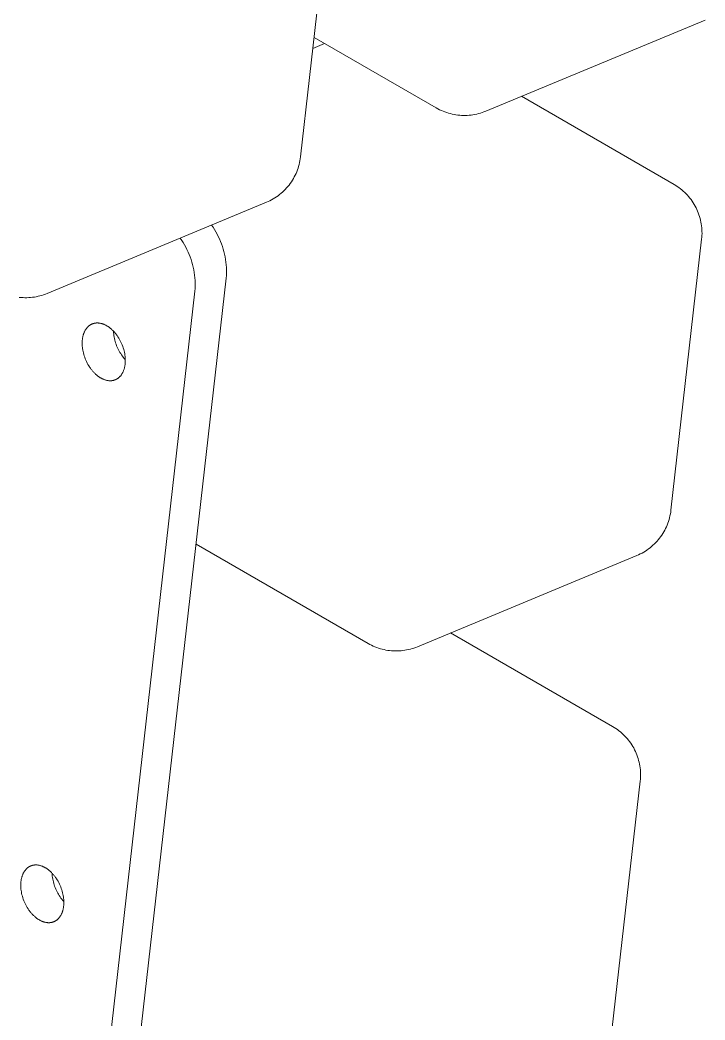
# Model space of a CAD drawing. Header units: inches. Extents: x -6 to 177, y -6 to 113.
# Drawn here: x 174.141 to 176.553, y 98.402 to 101.922 of the extents above; entities that cross this region are included whole.
import ezdxf

# ---------------------------------------------------------------- set-up
doc = ezdxf.new("R2010")
doc.units = ezdxf.units.IN
doc.layers.add('ZANO_R', color=7, linetype='Continuous', lineweight=0)

msp = doc.modelspace()

# ---------------------------------------------------------------- linework, layer by layer
at = {"layer": 'ZANO_R'}
for p, q in [((175.23702, 102.3942), (175.12887, 101.4403)), ((176.55285, 101.92237), (175.78083, 101.60153)), ((175.21374, 101.83979), (175.1722, 101.82252)), ((175.60684, 101.61283), (175.17659, 101.86123)), ((175.90636, 101.6537), (176.44387, 101.34337)), ((175.61269, 101.60959), (175.60684, 101.61283)), ((175.61864, 101.60654), (175.61269, 101.60959)), ((175.6247, 101.6037), (175.61864, 101.60654)), ((175.63085, 101.60107), (175.6247, 101.6037)), ((175.63708, 101.59864), (175.63085, 101.60107)), ((175.6434, 101.59643), (175.63708, 101.59864)), ((175.64978, 101.59444), (175.6434, 101.59643)), ((175.65623, 101.59266), (175.64978, 101.59444)), ((175.66274, 101.59111), (175.65623, 101.59266)), ((175.75549, 101.59297), (175.749, 101.59137)), ((175.76193, 101.59478), (175.75549, 101.59297)), ((175.76831, 101.59682), (175.76193, 101.59478)), ((175.77461, 101.59907), (175.76831, 101.59682)), ((175.78083, 101.60153), (175.77461, 101.59907)), ((175.66929, 101.58977), (175.66274, 101.59111)), ((175.67589, 101.58866), (175.66929, 101.58977)), ((175.68252, 101.58777), (175.67589, 101.58866)), ((175.68918, 101.58711), (175.68252, 101.58777)), ((175.69585, 101.58668), (175.68918, 101.58711)), ((175.70254, 101.58647), (175.69585, 101.58668)), ((175.70923, 101.5865), (175.70254, 101.58647)), ((175.71591, 101.58674), (175.70923, 101.5865)), ((175.72259, 101.58722), (175.71591, 101.58674)), ((175.72924, 101.58792), (175.72259, 101.58722)), ((175.73586, 101.58885), (175.72924, 101.58792)), ((175.74245, 101.59), (175.73586, 101.58885)), ((175.749, 101.59137), (175.74245, 101.59)), ((175.12555, 101.42031), (175.12399, 101.41374)), ((175.12688, 101.42694), (175.12555, 101.42031)), ((175.12799, 101.4336), (175.12688, 101.42694)), ((175.12887, 101.4403), (175.12799, 101.4336)), ((175.11286, 101.38188), (175.10999, 101.37576)), ((175.11552, 101.38809), (175.11286, 101.38188)), ((175.11797, 101.39439), (175.11552, 101.38809)), ((175.1202, 101.40077), (175.11797, 101.39439)), ((175.1222, 101.40722), (175.1202, 101.40077)), ((175.12399, 101.41374), (175.1222, 101.40722)), ((175.09259, 101.34685), (175.08852, 101.34145)), ((175.09646, 101.35239), (175.09259, 101.34685)), ((175.10014, 101.35806), (175.09646, 101.35239)), ((175.10363, 101.36385), (175.10014, 101.35806)), ((175.10691, 101.36975), (175.10363, 101.36385)), ((175.10999, 101.37576), (175.10691, 101.36975)), ((175.0605, 101.31226), (175.05527, 101.30798)), ((175.06558, 101.31672), (175.0605, 101.31226)), ((175.0705, 101.32134), (175.06558, 101.31672)), ((175.07526, 101.32614), (175.0705, 101.32134)), ((175.07986, 101.33109), (175.07526, 101.32614)), ((175.08428, 101.3362), (175.07986, 101.33109)), ((175.08852, 101.34145), (175.08428, 101.3362)), ((176.44387, 101.34337), (176.44963, 101.33992)), ((176.44963, 101.33992), (176.45527, 101.33626)), ((176.45527, 101.33626), (176.46078, 101.33242)), ((176.46078, 101.33242), (176.46615, 101.3284)), ((176.46615, 101.3284), (176.47139, 101.32419)), ((176.47139, 101.32419), (176.47647, 101.3198)), ((176.47647, 101.3198), (176.48141, 101.31525)), ((176.48141, 101.31525), (176.48619, 101.31052)), ((175.0088, 101.28069), (174.23678, 100.95984)), ((175.015, 101.28339), (175.0088, 101.28069)), ((175.02109, 101.2863), (175.015, 101.28339)), ((175.02709, 101.28941), (175.02109, 101.2863)), ((175.03297, 101.29274), (175.02709, 101.28941)), ((175.03874, 101.29626), (175.03297, 101.29274)), ((175.04438, 101.29998), (175.03874, 101.29626)), ((175.04989, 101.30389), (175.04438, 101.29998)), ((175.05527, 101.30798), (175.04989, 101.30389)), ((176.48619, 101.31052), (176.4908, 101.30564)), ((176.4908, 101.30564), (176.49525, 101.30061)), ((176.49525, 101.30061), (176.49952, 101.29542)), ((176.49952, 101.29542), (176.50361, 101.29009)), ((176.50361, 101.29009), (176.50751, 101.28463)), ((176.50751, 101.28463), (176.51123, 101.27904)), ((176.51123, 101.27904), (176.51476, 101.27332)), ((176.51476, 101.27332), (176.51808, 101.26748)), ((176.51808, 101.26748), (176.52121, 101.26154)), ((176.52121, 101.26154), (176.52413, 101.25549)), ((176.52413, 101.25549), (176.52685, 101.24935)), ((176.52685, 101.24935), (176.52935, 101.24311)), ((176.52935, 101.24311), (176.53164, 101.2368)), ((176.53164, 101.2368), (176.53371, 101.23041)), ((176.53371, 101.23041), (176.53556, 101.22395)), ((176.53556, 101.22395), (176.53719, 101.21744)), ((176.53719, 101.21744), (176.5386, 101.21087)), ((176.5386, 101.21087), (176.53979, 101.20426)), ((174.82064, 101.19254), (174.81529, 101.20027)), ((174.82573, 101.18464), (174.82064, 101.19254)), ((174.83054, 101.17657), (174.82573, 101.18464)), ((174.83509, 101.16835), (174.83054, 101.17657)), ((176.53979, 101.20426), (176.54074, 101.19761)), ((176.54074, 101.19761), (176.54147, 101.19093)), ((176.54147, 101.19093), (176.54198, 101.18423)), ((176.54198, 101.18423), (176.54225, 101.17752)), ((176.54229, 101.17081), (176.54211, 101.16409)), ((176.54225, 101.17752), (176.54229, 101.17081)), ((174.71035, 101.1467), (174.70501, 101.15443)), ((174.71544, 101.1388), (174.71035, 101.1467)), ((174.72026, 101.13074), (174.71544, 101.1388)), ((174.83936, 101.15998), (174.83509, 101.16835)), ((174.84335, 101.15147), (174.83936, 101.15998)), ((174.84705, 101.14283), (174.84335, 101.15147)), ((174.85046, 101.13408), (174.84705, 101.14283)), ((176.54105, 101.1507), (176.4329, 100.1968)), ((176.54169, 101.15739), (176.54105, 101.1507)), ((176.54211, 101.16409), (176.54169, 101.15739)), ((174.7248, 101.12251), (174.72026, 101.13074)), ((174.72907, 101.11414), (174.7248, 101.12251)), ((174.73306, 101.10563), (174.72907, 101.11414)), ((174.73676, 101.097), (174.73306, 101.10563)), ((174.85358, 101.12521), (174.85046, 101.13408)), ((174.8564, 101.11625), (174.85358, 101.12521)), ((174.85892, 101.1072), (174.8564, 101.11625)), ((174.86114, 101.09807), (174.85892, 101.1072)), ((174.74017, 101.08824), (174.73676, 101.097)), ((174.74329, 101.07938), (174.74017, 101.08824)), ((174.74611, 101.07042), (174.74329, 101.07938)), ((174.74863, 101.06136), (174.74611, 101.07042)), ((174.86305, 101.08887), (174.86114, 101.09807)), ((174.86465, 101.07961), (174.86305, 101.08887)), ((174.86594, 101.0703), (174.86465, 101.07961)), ((174.86692, 101.06095), (174.86594, 101.0703)), ((174.75085, 101.05223), (174.74863, 101.06136)), ((174.75276, 101.04303), (174.75085, 101.05223)), ((174.75436, 101.03377), (174.75276, 101.04303)), ((174.75565, 101.02446), (174.75436, 101.03377)), ((174.86759, 101.05158), (174.86692, 101.06095)), ((174.86795, 101.04219), (174.86759, 101.05158)), ((174.86772, 101.0234), (174.86799, 101.0328)), ((174.86799, 101.0328), (174.86795, 101.04219)), ((174.34954, 96.44894), (174.86713, 101.01403)), ((174.75663, 101.01512), (174.75565, 101.02446)), ((174.7573, 101.00575), (174.75663, 101.01512)), ((174.75766, 100.99636), (174.7573, 101.00575)), ((174.7577, 100.98696), (174.75766, 100.99636)), ((174.86713, 101.01403), (174.86772, 101.0234)), ((174.23678, 100.95984), (174.23056, 100.95738)), ((174.23926, 96.40311), (174.75684, 100.96819)), ((174.75684, 100.96819), (174.75743, 100.97757)), ((174.75743, 100.97757), (174.7577, 100.98696)), ((174.14513, 100.94543), (174.13847, 100.94609)), ((174.15181, 100.94499), (174.14513, 100.94543)), ((174.15849, 100.94479), (174.15181, 100.94499)), ((174.16518, 100.94481), (174.15849, 100.94479)), ((174.17187, 100.94506), (174.16518, 100.94481)), ((174.17854, 100.94553), (174.17187, 100.94506)), ((174.18519, 100.94623), (174.17854, 100.94553)), ((174.19182, 100.94716), (174.18519, 100.94623)), ((174.19841, 100.94831), (174.19182, 100.94716)), ((174.20495, 100.94968), (174.19841, 100.94831)), ((174.21145, 100.95128), (174.20495, 100.94968)), ((174.21789, 100.9531), (174.21145, 100.95128)), ((174.22426, 100.95513), (174.21789, 100.9531)), ((174.23056, 100.95738), (174.22426, 100.95513)), ((174.39666, 100.85295), (174.3975, 100.85326)), ((174.3975, 100.85326), (174.39834, 100.85355)), ((174.39834, 100.85355), (174.3992, 100.85382)), ((174.3992, 100.85382), (174.40005, 100.85407)), ((174.40005, 100.85407), (174.40092, 100.85431)), ((174.40092, 100.85431), (174.40178, 100.85453)), ((174.40178, 100.85453), (174.40266, 100.85474)), ((174.40266, 100.85474), (174.40353, 100.85493)), ((174.40353, 100.85493), (174.40441, 100.8551)), ((174.40441, 100.8551), (174.4053, 100.85525)), ((174.4053, 100.85525), (174.40619, 100.85539)), ((174.40619, 100.85539), (174.40708, 100.85551)), ((174.40708, 100.85551), (174.40798, 100.85561)), ((174.40798, 100.85561), (174.40887, 100.8557)), ((174.40887, 100.8557), (174.40977, 100.85577)), ((174.40977, 100.85577), (174.41068, 100.85583)), ((174.41068, 100.85583), (174.41158, 100.85587)), ((174.41158, 100.85587), (174.41249, 100.85589)), ((174.41249, 100.85589), (174.4134, 100.8559)), ((174.4134, 100.8559), (174.41431, 100.85589)), ((174.41431, 100.85589), (174.41614, 100.85582)), ((174.41614, 100.85582), (174.41797, 100.85569)), ((174.41797, 100.85569), (174.4198, 100.8555)), ((174.4198, 100.8555), (174.42163, 100.85524)), ((174.42163, 100.85524), (174.42346, 100.85493)), ((174.42346, 100.85493), (174.42528, 100.85456)), ((174.42528, 100.85456), (174.4271, 100.85414)), ((174.4271, 100.85414), (174.42892, 100.85365)), ((174.42892, 100.85365), (174.43072, 100.85312)), ((174.43072, 100.85312), (174.43252, 100.85253)), ((174.36514, 100.81746), (174.36582, 100.81935)), ((174.36582, 100.81935), (174.36654, 100.82122)), ((174.36654, 100.82122), (174.36731, 100.82306)), ((174.36731, 100.82306), (174.36812, 100.82488)), ((174.36812, 100.82488), (174.36898, 100.82666)), ((174.36898, 100.82666), (174.36988, 100.8284)), ((174.36988, 100.8284), (174.37083, 100.83011)), ((174.37083, 100.83011), (174.37183, 100.83178)), ((174.37183, 100.83178), (174.37287, 100.8334)), ((174.37287, 100.8334), (174.37396, 100.83499)), ((174.37396, 100.83499), (174.37508, 100.83653)), ((174.37508, 100.83653), (174.37626, 100.83802)), ((174.37626, 100.83802), (174.37747, 100.83946)), ((174.37747, 100.83946), (174.37809, 100.84016)), ((174.37809, 100.84016), (174.37873, 100.84085)), ((174.37873, 100.84085), (174.37937, 100.84152)), ((174.37937, 100.84152), (174.38003, 100.84218)), ((174.38003, 100.84218), (174.38069, 100.84283)), ((174.38069, 100.84283), (174.38136, 100.84347)), ((174.38136, 100.84347), (174.38205, 100.84409)), ((174.38205, 100.84409), (174.38274, 100.84469)), ((174.38274, 100.84469), (174.38344, 100.84528)), ((174.38344, 100.84528), (174.38415, 100.84586)), ((174.38415, 100.84586), (174.38487, 100.84642)), ((174.38487, 100.84642), (174.3856, 100.84697)), ((174.3856, 100.84697), (174.38634, 100.8475)), ((174.38634, 100.8475), (174.38709, 100.84801)), ((174.38709, 100.84801), (174.38784, 100.84851)), ((174.38784, 100.84851), (174.38861, 100.849)), ((174.38861, 100.849), (174.38938, 100.84947)), ((174.38938, 100.84947), (174.39016, 100.84992)), ((174.39016, 100.84992), (174.39095, 100.85036)), ((174.39095, 100.85036), (174.39174, 100.85078)), ((174.39174, 100.85078), (174.39254, 100.85118)), ((174.39254, 100.85118), (174.39335, 100.85157)), ((174.39335, 100.85157), (174.39417, 100.85194)), ((174.39417, 100.85194), (174.39499, 100.85229)), ((174.39499, 100.85229), (174.39582, 100.85263)), ((174.39582, 100.85263), (174.39666, 100.85295)), ((174.43252, 100.85253), (174.4343, 100.8519)), ((174.4343, 100.8519), (174.43607, 100.85121)), ((174.43607, 100.85121), (174.43783, 100.85048)), ((174.43783, 100.85048), (174.43957, 100.8497)), ((174.43957, 100.8497), (174.4413, 100.84888)), ((174.4413, 100.84888), (174.44301, 100.84801)), ((174.44301, 100.84801), (174.4447, 100.84711)), ((174.4447, 100.84711), (174.44637, 100.84617)), ((174.44637, 100.84617), (174.44803, 100.84518)), ((174.44803, 100.84518), (174.44971, 100.84414)), ((174.44971, 100.84414), (174.45139, 100.84305)), ((174.45139, 100.84305), (174.45308, 100.8419)), ((174.45308, 100.8419), (174.45477, 100.84069)), ((174.45477, 100.84069), (174.45647, 100.83943)), ((174.45647, 100.83943), (174.45817, 100.83811)), ((174.45817, 100.83811), (174.45987, 100.83674)), ((174.45987, 100.83674), (174.46157, 100.83531)), ((174.46157, 100.83531), (174.46327, 100.83382)), ((174.46327, 100.83382), (174.46496, 100.83228)), ((174.46496, 100.83228), (174.46665, 100.83068)), ((174.46665, 100.83068), (174.46833, 100.82902)), ((174.46833, 100.82902), (174.47, 100.82732)), ((174.47, 100.82732), (174.47166, 100.82555)), ((174.47038, 100.82691), (174.47069, 100.82168)), ((174.47069, 100.82168), (174.47118, 100.81646)), ((174.47166, 100.82555), (174.47331, 100.82374)), ((174.47331, 100.82374), (174.47494, 100.82187)), ((174.47494, 100.82187), (174.47655, 100.81995)), ((174.47655, 100.81995), (174.47815, 100.81798)), ((174.47815, 100.81798), (174.47973, 100.81596)), ((174.36005, 100.78471), (174.36007, 100.78694)), ((174.36007, 100.78243), (174.36005, 100.78471)), ((174.36007, 100.78694), (174.36013, 100.78915)), ((174.36013, 100.78915), (174.36024, 100.79131)), ((174.36024, 100.79131), (174.36038, 100.79344)), ((174.36038, 100.79344), (174.36055, 100.79554)), ((174.36055, 100.79554), (174.36077, 100.79759)), ((174.36077, 100.79759), (174.36102, 100.79962)), ((174.36102, 100.79962), (174.36131, 100.80165)), ((174.36131, 100.80165), (174.36164, 100.80367)), ((174.36164, 100.80367), (174.36201, 100.80568)), ((174.36201, 100.80568), (174.36242, 100.80768)), ((174.36242, 100.80768), (174.36288, 100.80967)), ((174.36288, 100.80967), (174.36338, 100.81164)), ((174.36338, 100.81164), (174.36392, 100.8136)), ((174.36392, 100.8136), (174.36451, 100.81554)), ((174.36451, 100.81554), (174.36514, 100.81746)), ((174.47118, 100.81646), (174.47184, 100.81125)), ((174.47184, 100.81125), (174.47267, 100.80608)), ((174.47267, 100.80608), (174.47367, 100.80093)), ((174.47367, 100.80093), (174.47485, 100.79582)), ((174.47485, 100.79582), (174.4762, 100.79075)), ((174.4762, 100.79075), (174.47772, 100.78573)), ((174.47772, 100.78573), (174.4794, 100.78076)), ((174.47973, 100.81596), (174.48129, 100.8139)), ((174.48129, 100.8139), (174.48282, 100.81178)), ((174.48282, 100.81178), (174.48432, 100.80963)), ((174.48432, 100.80963), (174.4858, 100.80743)), ((174.4858, 100.80743), (174.48867, 100.80291)), ((174.48867, 100.80291), (174.49142, 100.79824)), ((174.49142, 100.79824), (174.49402, 100.79345)), ((174.49402, 100.79345), (174.49647, 100.78854)), ((174.49647, 100.78854), (174.49876, 100.78354)), ((174.49876, 100.78354), (174.50087, 100.77847)), ((174.36012, 100.78013), (174.36007, 100.78243)), ((174.36023, 100.77779), (174.36012, 100.78013)), ((174.36037, 100.77542), (174.36023, 100.77779)), ((174.36056, 100.77303), (174.36037, 100.77542)), ((174.3608, 100.7706), (174.36056, 100.77303)), ((174.36141, 100.76569), (174.3608, 100.7706)), ((174.36221, 100.76068), (174.36141, 100.76569)), ((174.36319, 100.75561), (174.36221, 100.76068)), ((174.36438, 100.75049), (174.36319, 100.75561)), ((174.36575, 100.74534), (174.36438, 100.75049)), ((174.4794, 100.78076), (174.48125, 100.77586)), ((174.48125, 100.77586), (174.48326, 100.77101)), ((174.48326, 100.77101), (174.48544, 100.76624)), ((174.48544, 100.76624), (174.48777, 100.76155)), ((174.48777, 100.76155), (174.49026, 100.75693)), ((174.49026, 100.75693), (174.4929, 100.7524)), ((174.4929, 100.7524), (174.49569, 100.74796)), ((174.49569, 100.74796), (174.49863, 100.74362)), ((174.50087, 100.77847), (174.50281, 100.77335)), ((174.50281, 100.77335), (174.50457, 100.7682)), ((174.50457, 100.7682), (174.50613, 100.76303)), ((174.50613, 100.76303), (174.5075, 100.75788)), ((174.5075, 100.75788), (174.50868, 100.75276)), ((174.50868, 100.75276), (174.50967, 100.74769)), ((174.50967, 100.74769), (174.51047, 100.74269)), ((174.36731, 100.74018), (174.36575, 100.74534)), ((174.36907, 100.73503), (174.36731, 100.74018)), ((174.37101, 100.72991), (174.36907, 100.73503)), ((174.37312, 100.72483), (174.37101, 100.72991)), ((174.37541, 100.71983), (174.37312, 100.72483)), ((174.37786, 100.71493), (174.37541, 100.71983)), ((174.38046, 100.71013), (174.37786, 100.71493)), ((174.49863, 100.74362), (174.50171, 100.73937)), ((174.50171, 100.73937), (174.50493, 100.73524)), ((174.50493, 100.73524), (174.50829, 100.73121)), ((174.50829, 100.73121), (174.51178, 100.7273)), ((174.51047, 100.74269), (174.51108, 100.73777)), ((174.51108, 100.73777), (174.51132, 100.73535)), ((174.51132, 100.71284), (174.51111, 100.71079)), ((174.51132, 100.73535), (174.51151, 100.73295)), ((174.5115, 100.71493), (174.51132, 100.71284)), ((174.51164, 100.71706), (174.5115, 100.71493)), ((174.51151, 100.73295), (174.51165, 100.73059)), ((174.51174, 100.71923), (174.51164, 100.71706)), ((174.51165, 100.73059), (174.51175, 100.72825)), ((174.51181, 100.72143), (174.51174, 100.71923)), ((174.51175, 100.72825), (174.51181, 100.72594)), ((174.51181, 100.72594), (174.51183, 100.72367)), ((174.51183, 100.72367), (174.51181, 100.72143)), ((174.3832, 100.70547), (174.38046, 100.71013)), ((174.38608, 100.70095), (174.3832, 100.70547)), ((174.38756, 100.69875), (174.38608, 100.70095)), ((174.38906, 100.69659), (174.38756, 100.69875)), ((174.39059, 100.69448), (174.38906, 100.69659)), ((174.39215, 100.69241), (174.39059, 100.69448)), ((174.39373, 100.6904), (174.39215, 100.69241)), ((174.39532, 100.68843), (174.39373, 100.6904)), ((174.39694, 100.68651), (174.39532, 100.68843)), ((174.39857, 100.68464), (174.39694, 100.68651)), ((174.40022, 100.68282), (174.39857, 100.68464)), ((174.40188, 100.68106), (174.40022, 100.68282)), ((174.40355, 100.67935), (174.40188, 100.68106)), ((174.40523, 100.6777), (174.40355, 100.67935)), ((174.40692, 100.6761), (174.40523, 100.6777)), ((174.50104, 100.67827), (174.50005, 100.6766)), ((174.50199, 100.67998), (174.50104, 100.67827)), ((174.5029, 100.68172), (174.50199, 100.67998)), ((174.50376, 100.6835), (174.5029, 100.68172)), ((174.50457, 100.68531), (174.50376, 100.6835)), ((174.50534, 100.68715), (174.50457, 100.68531)), ((174.50606, 100.68902), (174.50534, 100.68715)), ((174.50674, 100.69092), (174.50606, 100.68902)), ((174.50737, 100.69284), (174.50674, 100.69092)), ((174.50796, 100.69477), (174.50737, 100.69284)), ((174.5085, 100.69673), (174.50796, 100.69477)), ((174.509, 100.69871), (174.5085, 100.69673)), ((174.50946, 100.7007), (174.509, 100.69871)), ((174.50987, 100.7027), (174.50946, 100.7007)), ((174.51024, 100.70471), (174.50987, 100.7027)), ((174.51057, 100.70673), (174.51024, 100.70471)), ((174.51086, 100.70876), (174.51057, 100.70673)), ((174.51111, 100.71079), (174.51086, 100.70876)), ((174.40861, 100.67456), (174.40692, 100.6761)), ((174.41031, 100.67307), (174.40861, 100.67456)), ((174.41201, 100.67164), (174.41031, 100.67307)), ((174.41371, 100.67026), (174.41201, 100.67164)), ((174.41541, 100.66894), (174.41371, 100.67026)), ((174.4171, 100.66768), (174.41541, 100.66894)), ((174.4188, 100.66648), (174.4171, 100.66768)), ((174.42049, 100.66533), (174.4188, 100.66648)), ((174.42217, 100.66423), (174.42049, 100.66533)), ((174.42384, 100.66319), (174.42217, 100.66423)), ((174.42551, 100.6622), (174.42384, 100.66319)), ((174.42718, 100.66126), (174.42551, 100.6622)), ((174.42887, 100.66036), (174.42718, 100.66126)), ((174.43058, 100.6595), (174.42887, 100.66036)), ((174.43231, 100.65868), (174.43058, 100.6595)), ((174.43405, 100.6579), (174.43231, 100.65868)), ((174.43581, 100.65717), (174.43405, 100.6579)), ((174.43758, 100.65648), (174.43581, 100.65717)), ((174.43936, 100.65584), (174.43758, 100.65648)), ((174.44116, 100.65526), (174.43936, 100.65584)), ((174.44296, 100.65472), (174.44116, 100.65526)), ((174.44478, 100.65424), (174.44296, 100.65472)), ((174.4466, 100.65381), (174.44478, 100.65424)), ((174.44842, 100.65344), (174.4466, 100.65381)), ((174.45025, 100.65313), (174.44842, 100.65344)), ((174.45208, 100.65288), (174.45025, 100.65313)), ((174.45391, 100.65269), (174.45208, 100.65288)), ((174.45574, 100.65256), (174.45391, 100.65269)), ((174.45757, 100.65249), (174.45574, 100.65256)), ((174.45848, 100.65248), (174.45757, 100.65249)), ((174.45939, 100.65249), (174.45848, 100.65248)), ((174.4603, 100.65251), (174.45939, 100.65249)), ((174.4612, 100.65255), (174.4603, 100.65251)), ((174.46211, 100.6526), (174.4612, 100.65255)), ((174.46301, 100.65267), (174.46211, 100.6526)), ((174.4639, 100.65276), (174.46301, 100.65267)), ((174.4648, 100.65287), (174.4639, 100.65276)), ((174.46569, 100.65299), (174.4648, 100.65287)), ((174.46658, 100.65312), (174.46569, 100.65299)), ((174.46746, 100.65328), (174.46658, 100.65312)), ((174.46835, 100.65345), (174.46746, 100.65328)), ((174.46922, 100.65364), (174.46835, 100.65345)), ((174.47009, 100.65384), (174.46922, 100.65364)), ((174.47096, 100.65406), (174.47009, 100.65384)), ((174.47183, 100.6543), (174.47096, 100.65406)), ((174.47268, 100.65456), (174.47183, 100.6543)), ((174.47354, 100.65483), (174.47268, 100.65456)), ((174.47438, 100.65512), (174.47354, 100.65483)), ((174.47522, 100.65542), (174.47438, 100.65512)), ((174.47606, 100.65574), (174.47522, 100.65542)), ((174.47689, 100.65608), (174.47606, 100.65574)), ((174.47771, 100.65644), (174.47689, 100.65608)), ((174.47853, 100.65681), (174.47771, 100.65644)), ((174.47934, 100.6572), (174.47853, 100.65681)), ((174.48014, 100.6576), (174.47934, 100.6572)), ((174.48093, 100.65802), (174.48014, 100.6576)), ((174.48172, 100.65846), (174.48093, 100.65802)), ((174.4825, 100.65891), (174.48172, 100.65846)), ((174.48327, 100.65938), (174.4825, 100.65891)), ((174.48403, 100.65986), (174.48327, 100.65938)), ((174.48479, 100.66036), (174.48403, 100.65986)), ((174.48554, 100.66088), (174.48479, 100.66036)), ((174.48628, 100.66141), (174.48554, 100.66088)), ((174.48701, 100.66196), (174.48628, 100.66141)), ((174.48773, 100.66252), (174.48701, 100.66196)), ((174.48844, 100.66309), (174.48773, 100.66252)), ((174.48914, 100.66368), (174.48844, 100.66309)), ((174.48983, 100.66429), (174.48914, 100.66368)), ((174.49052, 100.66491), (174.48983, 100.66429)), ((174.49119, 100.66554), (174.49052, 100.66491)), ((174.49185, 100.66619), (174.49119, 100.66554)), ((174.49251, 100.66685), (174.49185, 100.66619)), ((174.49315, 100.66753), (174.49251, 100.66685)), ((174.49378, 100.66822), (174.49315, 100.66753)), ((174.49441, 100.66892), (174.49378, 100.66822)), ((174.49562, 100.67036), (174.49441, 100.66892)), ((174.49679, 100.67185), (174.49562, 100.67036)), ((174.49792, 100.67339), (174.49679, 100.67185)), ((174.49901, 100.67497), (174.49792, 100.67339)), ((174.50005, 100.6766), (174.49901, 100.67497)), ((176.43202, 100.1901), (176.43092, 100.18344)), ((176.4329, 100.1968), (176.43202, 100.1901)), ((176.422, 100.15089), (176.41956, 100.14459)), ((176.42423, 100.15727), (176.422, 100.15089)), ((176.42624, 100.16372), (176.42423, 100.15727)), ((176.42802, 100.17024), (176.42624, 100.16372)), ((176.42958, 100.17681), (176.42802, 100.17024)), ((176.43092, 100.18344), (176.42958, 100.17681)), ((176.40417, 100.11456), (176.40049, 100.10889)), ((176.40766, 100.12035), (176.40417, 100.11456)), ((176.41094, 100.12625), (176.40766, 100.12035)), ((176.41402, 100.13227), (176.41094, 100.12625)), ((176.4169, 100.13838), (176.41402, 100.13227)), ((176.41956, 100.14459), (176.4169, 100.13838)), ((176.37929, 100.08264), (176.37453, 100.07784)), ((176.38389, 100.08759), (176.37929, 100.08264)), ((176.38831, 100.0927), (176.38389, 100.08759)), ((176.39256, 100.09796), (176.38831, 100.0927)), ((176.39662, 100.10336), (176.39256, 100.09796)), ((176.40049, 100.10889), (176.39662, 100.10336)), ((175.36682, 99.72764), (174.76094, 100.07745)), ((176.33112, 100.04592), (176.32513, 100.0428)), ((176.337, 100.04924), (176.33112, 100.04592)), ((176.34277, 100.05276), (176.337, 100.04924)), ((176.34841, 100.05648), (176.34277, 100.05276)), ((176.35392, 100.06039), (176.34841, 100.05648)), ((176.3593, 100.06448), (176.35392, 100.06039)), ((176.36453, 100.06876), (176.3593, 100.06448)), ((176.36961, 100.07322), (176.36453, 100.06876)), ((176.37453, 100.07784), (176.36961, 100.07322)), ((176.31283, 100.03719), (175.54081, 99.71634)), ((176.31903, 100.03989), (176.31283, 100.03719)), ((176.32513, 100.0428), (176.31903, 100.03989)), ((175.65737, 99.76478), (176.22756, 99.43558)), ((175.37267, 99.7244), (175.36682, 99.72764)), ((175.37863, 99.72135), (175.37267, 99.7244)), ((175.38469, 99.71851), (175.37863, 99.72135)), ((175.39083, 99.71588), (175.38469, 99.71851)), ((175.39707, 99.71346), (175.39083, 99.71588)), ((175.40338, 99.71125), (175.39707, 99.71346)), ((175.40977, 99.70925), (175.40338, 99.71125)), ((175.41622, 99.70748), (175.40977, 99.70925)), ((175.42272, 99.70592), (175.41622, 99.70748)), ((175.42928, 99.70459), (175.42272, 99.70592)), ((175.43587, 99.70347), (175.42928, 99.70459)), ((175.44251, 99.70259), (175.43587, 99.70347)), ((175.44916, 99.70193), (175.44251, 99.70259)), ((175.45584, 99.70149), (175.44916, 99.70193)), ((175.46252, 99.70129), (175.45584, 99.70149)), ((175.46921, 99.70131), (175.46252, 99.70129)), ((175.4759, 99.70156), (175.46921, 99.70131)), ((175.48257, 99.70203), (175.4759, 99.70156)), ((175.48922, 99.70273), (175.48257, 99.70203)), ((175.49585, 99.70366), (175.48922, 99.70273)), ((175.50244, 99.70481), (175.49585, 99.70366)), ((175.50898, 99.70619), (175.50244, 99.70481)), ((175.51548, 99.70778), (175.50898, 99.70619)), ((175.52192, 99.7096), (175.51548, 99.70778)), ((175.52829, 99.71163), (175.52192, 99.7096)), ((175.53459, 99.71388), (175.52829, 99.71163)), ((175.54081, 99.71634), (175.53459, 99.71388)), ((176.22756, 99.43558), (176.23332, 99.43212)), ((176.23332, 99.43212), (176.23896, 99.42847)), ((176.23896, 99.42847), (176.24447, 99.42463)), ((176.24447, 99.42463), (176.24985, 99.4206)), ((176.24985, 99.4206), (176.25508, 99.41639)), ((176.25508, 99.41639), (176.26017, 99.41201)), ((176.26017, 99.41201), (176.2651, 99.40745)), ((176.2651, 99.40745), (176.26988, 99.40273)), ((176.26988, 99.40273), (176.2745, 99.39785)), ((176.2745, 99.39785), (176.27894, 99.39281)), ((176.27894, 99.39281), (176.28321, 99.38763)), ((176.28321, 99.38763), (176.2873, 99.3823)), ((176.2873, 99.3823), (176.29121, 99.37683)), ((176.29121, 99.37683), (176.29492, 99.37124)), ((176.29492, 99.37124), (176.29845, 99.36552)), ((176.29845, 99.36552), (176.30178, 99.35969)), ((176.30178, 99.35969), (176.3049, 99.35374)), ((176.3049, 99.35374), (176.30783, 99.3477)), ((176.30783, 99.3477), (176.31054, 99.34155)), ((176.31054, 99.34155), (176.31304, 99.33532)), ((176.31304, 99.33532), (176.31533, 99.329)), ((176.31533, 99.329), (176.3174, 99.32261)), ((176.3174, 99.32261), (176.31926, 99.31616)), ((176.31926, 99.31616), (176.32089, 99.30964)), ((176.32089, 99.30964), (176.3223, 99.30307)), ((176.3223, 99.30307), (176.32348, 99.29646)), ((176.32348, 99.29646), (176.32444, 99.28981)), ((176.32444, 99.28981), (176.32517, 99.28314)), ((176.32517, 99.28314), (176.32567, 99.27644)), ((176.32567, 99.27644), (176.32594, 99.26973)), ((176.32594, 99.26973), (176.32599, 99.26301)), ((176.32474, 99.24291), (176.21659, 98.28901)), ((176.32539, 99.24959), (176.32474, 99.24291)), ((176.3258, 99.2563), (176.32539, 99.24959)), ((176.32599, 99.26301), (176.3258, 99.2563)), ((174.151, 98.91527), (174.15181, 98.91708)), ((174.15181, 98.91708), (174.15267, 98.91886)), ((174.15267, 98.91886), (174.15358, 98.9206)), ((174.15358, 98.9206), (174.15453, 98.92231)), ((174.15453, 98.92231), (174.15552, 98.92398)), ((174.15552, 98.92398), (174.15657, 98.92561)), ((174.15657, 98.92561), (174.15765, 98.92719)), ((174.15765, 98.92719), (174.15878, 98.92873)), ((174.15878, 98.92873), (174.15995, 98.93022)), ((174.15995, 98.93022), (174.16117, 98.93166)), ((174.16117, 98.93166), (174.16179, 98.93236)), ((174.16179, 98.93236), (174.16242, 98.93305)), ((174.16242, 98.93305), (174.16307, 98.93373)), ((174.16307, 98.93373), (174.16372, 98.93439)), ((174.16372, 98.93439), (174.16438, 98.93504)), ((174.16438, 98.93504), (174.16506, 98.93567)), ((174.16506, 98.93567), (174.16574, 98.93629)), ((174.16574, 98.93629), (174.16643, 98.9369)), ((174.16643, 98.9369), (174.16714, 98.93749)), ((174.16714, 98.93749), (174.16785, 98.93806)), ((174.16785, 98.93806), (174.16857, 98.93862)), ((174.16857, 98.93862), (174.1693, 98.93917)), ((174.1693, 98.93917), (174.17004, 98.9397)), ((174.17004, 98.9397), (174.17078, 98.94022)), ((174.17078, 98.94022), (174.17154, 98.94072)), ((174.17154, 98.94072), (174.1723, 98.9412)), ((174.1723, 98.9412), (174.17307, 98.94167)), ((174.17307, 98.94167), (174.17385, 98.94212)), ((174.17385, 98.94212), (174.17464, 98.94256)), ((174.17464, 98.94256), (174.17544, 98.94298)), ((174.17544, 98.94298), (174.17624, 98.94338)), ((174.17624, 98.94338), (174.17705, 98.94377)), ((174.17705, 98.94377), (174.17786, 98.94414)), ((174.17786, 98.94414), (174.17869, 98.9445)), ((174.17869, 98.9445), (174.17951, 98.94484)), ((174.17951, 98.94484), (174.18035, 98.94516)), ((174.18035, 98.94516), (174.18119, 98.94546)), ((174.18119, 98.94546), (174.18204, 98.94575)), ((174.18204, 98.94575), (174.18289, 98.94602)), ((174.18289, 98.94602), (174.18375, 98.94628)), ((174.18375, 98.94628), (174.18461, 98.94652)), ((174.18461, 98.94652), (174.18548, 98.94674)), ((174.18548, 98.94674), (174.18635, 98.94694)), ((174.18635, 98.94694), (174.18723, 98.94713)), ((174.18723, 98.94713), (174.18811, 98.9473)), ((174.18811, 98.9473), (174.18899, 98.94746)), ((174.18899, 98.94746), (174.18988, 98.94759)), ((174.18988, 98.94759), (174.19077, 98.94772)), ((174.19077, 98.94772), (174.19167, 98.94782)), ((174.19167, 98.94782), (174.19257, 98.94791)), ((174.19257, 98.94791), (174.19347, 98.94798)), ((174.19347, 98.94798), (174.19437, 98.94803)), ((174.19437, 98.94803), (174.19528, 98.94807)), ((174.19528, 98.94807), (174.19619, 98.94809)), ((174.19619, 98.94809), (174.19709, 98.9481)), ((174.19709, 98.9481), (174.19801, 98.94809)), ((174.19801, 98.94809), (174.19983, 98.94802)), ((174.19983, 98.94802), (174.20166, 98.94789)), ((174.20166, 98.94789), (174.20349, 98.9477)), ((174.20349, 98.9477), (174.20532, 98.94745)), ((174.20532, 98.94745), (174.20715, 98.94714)), ((174.20715, 98.94714), (174.20898, 98.94677)), ((174.20898, 98.94677), (174.2108, 98.94634)), ((174.2108, 98.94634), (174.21261, 98.94586)), ((174.21261, 98.94586), (174.21442, 98.94532)), ((174.21442, 98.94532), (174.21621, 98.94474)), ((174.21621, 98.94474), (174.21799, 98.9441)), ((174.21799, 98.9441), (174.21977, 98.94341)), ((174.21977, 98.94341), (174.22152, 98.94268)), ((174.22152, 98.94268), (174.22327, 98.9419)), ((174.22327, 98.9419), (174.22499, 98.94108)), ((174.22499, 98.94108), (174.2267, 98.94022)), ((174.2267, 98.94022), (174.22839, 98.93932)), ((174.22839, 98.93932), (174.23006, 98.93838)), ((174.23006, 98.93838), (174.23173, 98.93739)), ((174.23173, 98.93739), (174.2334, 98.93635)), ((174.2334, 98.93635), (174.23509, 98.93525)), ((174.23509, 98.93525), (174.23678, 98.9341)), ((174.23678, 98.9341), (174.23847, 98.9329)), ((174.23847, 98.9329), (174.24017, 98.93164)), ((174.24017, 98.93164), (174.24187, 98.93032)), ((174.24187, 98.93032), (174.24357, 98.92894)), ((174.24357, 98.92894), (174.24527, 98.92751)), ((174.24527, 98.92751), (174.24696, 98.92602)), ((174.24696, 98.92602), (174.24866, 98.92448)), ((174.24866, 98.92448), (174.25034, 98.92288)), ((174.25034, 98.92288), (174.25202, 98.92123)), ((174.25202, 98.92123), (174.2537, 98.91952)), ((174.2537, 98.91952), (174.25535, 98.91776)), ((174.25408, 98.91912), (174.25439, 98.91388)), ((174.25535, 98.91776), (174.257, 98.91594)), ((174.14383, 98.88135), (174.14393, 98.88352)), ((174.14393, 98.88352), (174.14407, 98.88565)), ((174.14407, 98.88565), (174.14425, 98.88774)), ((174.14425, 98.88774), (174.14446, 98.88979)), ((174.14446, 98.88979), (174.14471, 98.89182)), ((174.14471, 98.89182), (174.145, 98.89385)), ((174.145, 98.89385), (174.14533, 98.89587)), ((174.14533, 98.89587), (174.1457, 98.89788)), ((174.1457, 98.89788), (174.14612, 98.89988)), ((174.14612, 98.89988), (174.14657, 98.90187)), ((174.14657, 98.90187), (174.14707, 98.90385)), ((174.14707, 98.90385), (174.14761, 98.90581)), ((174.14761, 98.90581), (174.1482, 98.90775)), ((174.1482, 98.90775), (174.14883, 98.90966)), ((174.14883, 98.90966), (174.14951, 98.91156)), ((174.14951, 98.91156), (174.15023, 98.91343)), ((174.15023, 98.91343), (174.151, 98.91527)), ((174.25439, 98.91388), (174.25487, 98.90866)), ((174.25487, 98.90866), (174.25553, 98.90346)), ((174.25553, 98.90346), (174.25636, 98.89828)), ((174.25636, 98.89828), (174.25737, 98.89313)), ((174.257, 98.91594), (174.25863, 98.91407)), ((174.25737, 98.89313), (174.25855, 98.88802)), ((174.25855, 98.88802), (174.25989, 98.88296)), ((174.25863, 98.91407), (174.26025, 98.91215)), ((174.25989, 98.88296), (174.26141, 98.87794)), ((174.26025, 98.91215), (174.26185, 98.91018)), ((174.26185, 98.91018), (174.26342, 98.90817)), ((174.26342, 98.90817), (174.26498, 98.9061)), ((174.26498, 98.9061), (174.26651, 98.90399)), ((174.26651, 98.90399), (174.26802, 98.90183)), ((174.26802, 98.90183), (174.2695, 98.89963)), ((174.2695, 98.89963), (174.27237, 98.89511)), ((174.27237, 98.89511), (174.27511, 98.89045)), ((174.27511, 98.89045), (174.27771, 98.88565)), ((174.27771, 98.88565), (174.28016, 98.88075)), ((174.14374, 98.87691), (174.14377, 98.87915)), ((174.14376, 98.87464), (174.14374, 98.87691)), ((174.14382, 98.87233), (174.14376, 98.87464)), ((174.14377, 98.87915), (174.14383, 98.88135)), ((174.14392, 98.86999), (174.14382, 98.87233)), ((174.14407, 98.86763), (174.14392, 98.86999)), ((174.14426, 98.86523), (174.14407, 98.86763)), ((174.14449, 98.86281), (174.14426, 98.86523)), ((174.1451, 98.85789), (174.14449, 98.86281)), ((174.1459, 98.85289), (174.1451, 98.85789)), ((174.14689, 98.84782), (174.1459, 98.85289)), ((174.14807, 98.8427), (174.14689, 98.84782)), ((174.26141, 98.87794), (174.26309, 98.87297)), ((174.26309, 98.87297), (174.26494, 98.86806)), ((174.26494, 98.86806), (174.26696, 98.86322)), ((174.26696, 98.86322), (174.26913, 98.85845)), ((174.26913, 98.85845), (174.27146, 98.85375)), ((174.27146, 98.85375), (174.27395, 98.84913)), ((174.27395, 98.84913), (174.27659, 98.8446)), ((174.28016, 98.88075), (174.28245, 98.87575)), ((174.28245, 98.87575), (174.28457, 98.87068)), ((174.28457, 98.87068), (174.28651, 98.86555)), ((174.28651, 98.86555), (174.28826, 98.8604)), ((174.28826, 98.8604), (174.28982, 98.85524)), ((174.28982, 98.85524), (174.2912, 98.85009)), ((174.2912, 98.85009), (174.29238, 98.84497)), ((174.14944, 98.83755), (174.14807, 98.8427)), ((174.15101, 98.83238), (174.14944, 98.83755)), ((174.15276, 98.82723), (174.15101, 98.83238)), ((174.1547, 98.82211), (174.15276, 98.82723)), ((174.15682, 98.81704), (174.1547, 98.82211)), ((174.15911, 98.81204), (174.15682, 98.81704)), ((174.16155, 98.80713), (174.15911, 98.81204)), ((174.27659, 98.8446), (174.27938, 98.84016)), ((174.27938, 98.84016), (174.28232, 98.83582)), ((174.28232, 98.83582), (174.2854, 98.83158)), ((174.2854, 98.83158), (174.28863, 98.82744)), ((174.28863, 98.82744), (174.29199, 98.82341)), ((174.29199, 98.82341), (174.29548, 98.8195)), ((174.29238, 98.84497), (174.29337, 98.8399)), ((174.29337, 98.8399), (174.29416, 98.8349)), ((174.29416, 98.8349), (174.29477, 98.82998)), ((174.29477, 98.82998), (174.29501, 98.82755)), ((174.29501, 98.82755), (174.2952, 98.82516)), ((174.2952, 98.82516), (174.29535, 98.82279)), ((174.29544, 98.81143), (174.29534, 98.80927)), ((174.29535, 98.82279), (174.29545, 98.82045)), ((174.2955, 98.81364), (174.29544, 98.81143)), ((174.29545, 98.82045), (174.29551, 98.81815)), ((174.29553, 98.81588), (174.2955, 98.81364)), ((174.29551, 98.81815), (174.29553, 98.81588)), ((174.16416, 98.80234), (174.16155, 98.80713)), ((174.1669, 98.79767), (174.16416, 98.80234)), ((174.16977, 98.79315), (174.1669, 98.79767)), ((174.17125, 98.79095), (174.16977, 98.79315)), ((174.17276, 98.7888), (174.17125, 98.79095)), ((174.17429, 98.78669), (174.17276, 98.7888)), ((174.17584, 98.78462), (174.17429, 98.78669)), ((174.17742, 98.7826), (174.17584, 98.78462)), ((174.17902, 98.78063), (174.17742, 98.7826)), ((174.18063, 98.77871), (174.17902, 98.78063)), ((174.18227, 98.77684), (174.18063, 98.77871)), ((174.18391, 98.77503), (174.18227, 98.77684)), ((174.28827, 98.77752), (174.28745, 98.7757)), ((174.28903, 98.77936), (174.28827, 98.77752)), ((174.28976, 98.78123), (174.28903, 98.77936)), ((174.29043, 98.78312), (174.28976, 98.78123)), ((174.29107, 98.78504), (174.29043, 98.78312)), ((174.29165, 98.78698), (174.29107, 98.78504)), ((174.2922, 98.78894), (174.29165, 98.78698)), ((174.2927, 98.79091), (174.2922, 98.78894)), ((174.29315, 98.7929), (174.2927, 98.79091)), ((174.29356, 98.7949), (174.29315, 98.7929)), ((174.29394, 98.79691), (174.29356, 98.7949)), ((174.29427, 98.79893), (174.29394, 98.79691)), ((174.29456, 98.80096), (174.29427, 98.79893)), ((174.29481, 98.80299), (174.29456, 98.80096)), ((174.29502, 98.80504), (174.29481, 98.80299)), ((174.2952, 98.80714), (174.29502, 98.80504)), ((174.29534, 98.80927), (174.2952, 98.80714)), ((174.18557, 98.77326), (174.18391, 98.77503)), ((174.18724, 98.77156), (174.18557, 98.77326)), ((174.18892, 98.7699), (174.18724, 98.77156)), ((174.19061, 98.7683), (174.18892, 98.7699)), ((174.1923, 98.76676), (174.19061, 98.7683)), ((174.194, 98.76527), (174.1923, 98.76676)), ((174.1957, 98.76384), (174.194, 98.76527)), ((174.1974, 98.76247), (174.1957, 98.76384)), ((174.1991, 98.76115), (174.1974, 98.76247)), ((174.2008, 98.75989), (174.1991, 98.76115)), ((174.20249, 98.75868), (174.2008, 98.75989)), ((174.20418, 98.75753), (174.20249, 98.75868)), ((174.20586, 98.75644), (174.20418, 98.75753)), ((174.20754, 98.7554), (174.20586, 98.75644)), ((174.20921, 98.75441), (174.20754, 98.7554)), ((174.21088, 98.75347), (174.20921, 98.75441)), ((174.21257, 98.75257), (174.21088, 98.75347)), ((174.21428, 98.7517), (174.21257, 98.75257)), ((174.216, 98.75088), (174.21428, 98.7517)), ((174.21774, 98.7501), (174.216, 98.75088)), ((174.2195, 98.74937), (174.21774, 98.7501)), ((174.22127, 98.74869), (174.2195, 98.74937)), ((174.22306, 98.74805), (174.22127, 98.74869)), ((174.22485, 98.74746), (174.22306, 98.74805)), ((174.22666, 98.74693), (174.22485, 98.74746)), ((174.22847, 98.74644), (174.22666, 98.74693)), ((174.23029, 98.74602), (174.22847, 98.74644)), ((174.23212, 98.74565), (174.23029, 98.74602)), ((174.23395, 98.74534), (174.23212, 98.74565)), ((174.23578, 98.74508), (174.23395, 98.74534)), ((174.23761, 98.74489), (174.23578, 98.74508)), ((174.23944, 98.74476), (174.23761, 98.74489)), ((174.24126, 98.74469), (174.23944, 98.74476)), ((174.24217, 98.74468), (174.24126, 98.74469)), ((174.24308, 98.74469), (174.24217, 98.74468)), ((174.24399, 98.74471), (174.24308, 98.74469)), ((174.2449, 98.74475), (174.24399, 98.74471)), ((174.2458, 98.74481), (174.2449, 98.74475)), ((174.2467, 98.74488), (174.2458, 98.74481)), ((174.2476, 98.74497), (174.2467, 98.74488)), ((174.24849, 98.74507), (174.2476, 98.74497)), ((174.24939, 98.74519), (174.24849, 98.74507)), ((174.25027, 98.74533), (174.24939, 98.74519)), ((174.25116, 98.74548), (174.25027, 98.74533)), ((174.25204, 98.74565), (174.25116, 98.74548)), ((174.25292, 98.74584), (174.25204, 98.74565)), ((174.25379, 98.74605), (174.25292, 98.74584)), ((174.25466, 98.74627), (174.25379, 98.74605)), ((174.25552, 98.74651), (174.25466, 98.74627)), ((174.25638, 98.74676), (174.25552, 98.74651)), ((174.25723, 98.74703), (174.25638, 98.74676)), ((174.25808, 98.74732), (174.25723, 98.74703)), ((174.25892, 98.74763), (174.25808, 98.74732)), ((174.25975, 98.74795), (174.25892, 98.74763)), ((174.26058, 98.74829), (174.25975, 98.74795)), ((174.26141, 98.74864), (174.26058, 98.74829)), ((174.26222, 98.74901), (174.26141, 98.74864)), ((174.26303, 98.7494), (174.26222, 98.74901)), ((174.26383, 98.7498), (174.26303, 98.7494)), ((174.26463, 98.75023), (174.26383, 98.7498)), ((174.26541, 98.75066), (174.26463, 98.75023)), ((174.26619, 98.75111), (174.26541, 98.75066)), ((174.26697, 98.75158), (174.26619, 98.75111)), ((174.26773, 98.75207), (174.26697, 98.75158)), ((174.26848, 98.75257), (174.26773, 98.75207)), ((174.26923, 98.75308), (174.26848, 98.75257)), ((174.26997, 98.75361), (174.26923, 98.75308)), ((174.2707, 98.75416), (174.26997, 98.75361)), ((174.27142, 98.75472), (174.2707, 98.75416)), ((174.27213, 98.7553), (174.27142, 98.75472)), ((174.27283, 98.75589), (174.27213, 98.7553)), ((174.27353, 98.75649), (174.27283, 98.75589)), ((174.27421, 98.75711), (174.27353, 98.75649)), ((174.27488, 98.75775), (174.27421, 98.75711)), ((174.27555, 98.7584), (174.27488, 98.75775)), ((174.2762, 98.75906), (174.27555, 98.7584)), ((174.27685, 98.75973), (174.2762, 98.75906)), ((174.27748, 98.76042), (174.27685, 98.75973)), ((174.2781, 98.76112), (174.27748, 98.76042)), ((174.27932, 98.76256), (174.2781, 98.76112)), ((174.28049, 98.76405), (174.27932, 98.76256)), ((174.28162, 98.76559), (174.28049, 98.76405)), ((174.2827, 98.76718), (174.28162, 98.76559)), ((174.28374, 98.7688), (174.2827, 98.76718)), ((174.28474, 98.77047), (174.28374, 98.7688)), ((174.28569, 98.77218), (174.28474, 98.77047)), ((174.28659, 98.77393), (174.28569, 98.77218)), ((174.28745, 98.7757), (174.28659, 98.77393))]:
    msp.add_line(p, q, dxfattribs=at)

doc.saveas('drawing.dxf')
